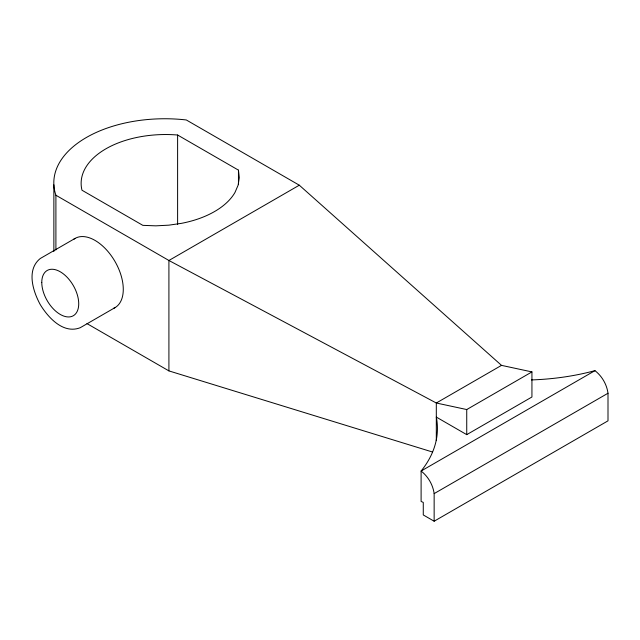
<?xml version="1.0" encoding="UTF-8"?>
<svg xmlns="http://www.w3.org/2000/svg" width="640" height="640" viewBox="0 0 640 640"><rect width="100%" height="100%" fill="white"/><g stroke="black" fill="none" stroke-linecap="round" stroke-linejoin="round"><path stroke-width="0.96" d="M75.048 238.432L40.272 258.504C26.12 269.856 32.976 291.192 40.272 304.64C48.272 317.688 63.32 334.296 80.232 327.712L115 307.632M531.432 379.928A173.84 100.368 0 0 0 594.96 370.656C601.984 376.112 606.8 384.424 608 393.24L608 420.84L434.144 521.224L423.272 514.944L423.272 502.4L421.104 501.464L421.104 471.032A174.696 100.864 0 0 0 436.312 417.08L466.736 434.648L531.936 397L531.936 371.912L501.512 365.368L299.304 185.2L168.912 260.488L55.904 195.24L55.904 249.952M501.512 365.368L436.312 403.008L168.912 260.488L168.912 370.896L432.496 452.008M436.312 440.64L436.312 403.008L466.736 409.552L531.936 371.912M594.96 370.656L421.104 471.032C428.128 476.496 432.936 484.8 434.144 493.616L434.144 521.224M434.144 493.616L608 393.24M299.304 185.2L186.296 119.96A111.024 64.104 0 0 0 55.904 195.24M177.608 135.016L238.456 170.144L239.296 177.664L238.128 185.168L234.968 192.48A84.52 48.8 0 0 1 181.512 223.336L168.856 225.16L155.856 225.84L142.832 225.352L81.984 190.224A84.52 48.8 0 0 1 177.608 135.016L177.608 224.536M86.96 323.584L168.912 370.896M466.736 409.552L466.736 434.648M238.456 170.144L238.456 184.072M53.864 184.848L53.864 251.496M73.616 239.384A39.952 23.064 60 0 1 115 261.496A39.952 23.064 60 0 1 113.456 308.4M41.776 282.44A26.128 15.08 60 0 0 69.488 316.912A26.128 15.08 60 0 0 69.488 279.968A26.128 15.08 60 0 0 41.776 282.44"/></g></svg>
